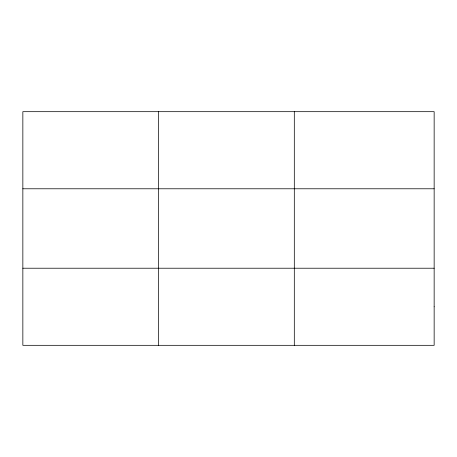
<?xml version="1.0" encoding="UTF-8"?>
<svg xmlns="http://www.w3.org/2000/svg" width="457" height="457" viewBox="0 0 457 457"><rect width="100%" height="100%" fill="white"/><g stroke="black" fill="none" stroke-linecap="round" stroke-linejoin="round"><path stroke-width="0.69" d="M158.579 111.679L158.579 345.321M294.308 111.679L294.308 345.321M22.85 188.781L434.15 188.781M22.85 268.219L434.15 268.219M434.15 306.767L434.15 345.321L22.85 345.321L22.85 111.679L434.15 111.679L434.15 306.767"/></g></svg>
